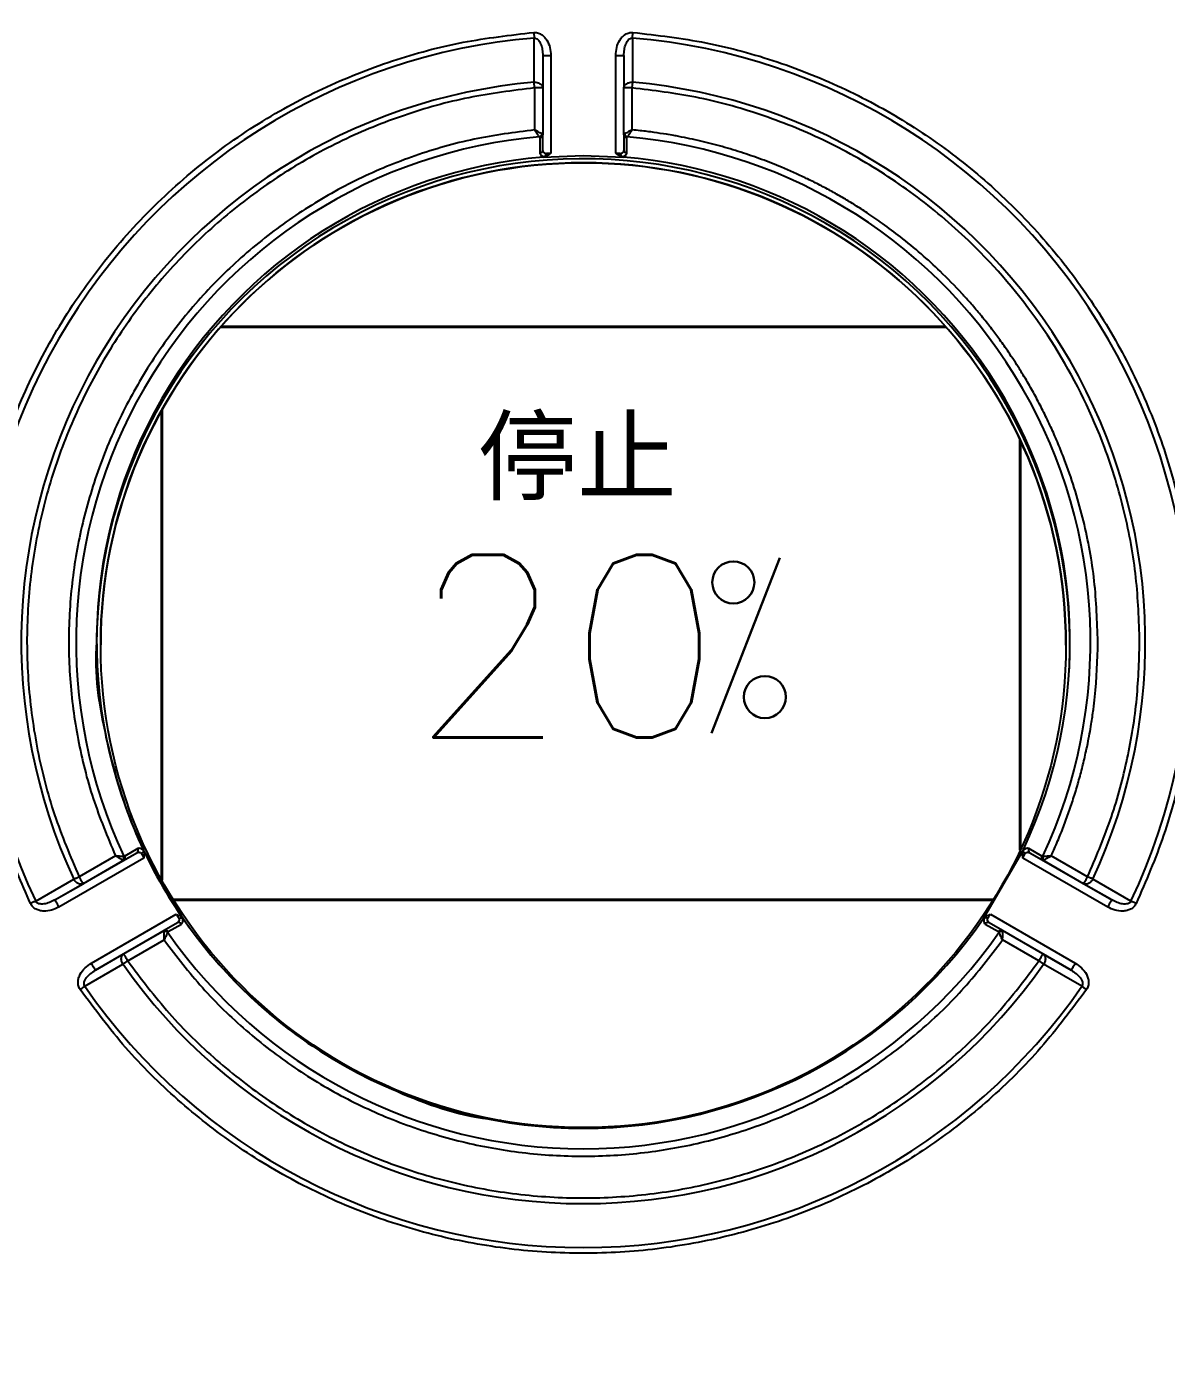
# Model space of a CAD drawing. Header units: millimetres. Extents: x 2687 to 4367, y 1046 to 2234.
# Drawn here: x 3159.6 to 3229.9, y 1963.7 to 2045.5 of the extents above; entities that cross this region are included whole.
import ezdxf

# ---------------------------------------------------------------- set-up
doc = ezdxf.new("R2010")
doc.units = ezdxf.units.MM
for name, color, linetype, lineweight in [('DIM', 4, 'Continuous', 13), ('标注', 3, 'Continuous', 13), ('粗实线', 7, 'Continuous', 40)]:
    doc.layers.add(name, color=color, linetype=linetype, lineweight=lineweight)
doc.styles.add('01', font='txt.shx')

msp = doc.modelspace()

# ---------------------------------------------------------------- linework, layer by layer
at = {"color": 7, "linetype": 'Continuous', "lineweight": 25}
for p, q in [((3190.91, 2045.089), (3190.939, 2044.737)), ((3190.937, 2042.02), (3190.939, 2044.737)), ((3196.996, 2044.737), (3197.025, 2045.089)), ((3196.996, 2044.737), (3196.999, 2042.02)), ((3191.468, 2043.675), (3191.468, 2041.668)), ((3191.968, 2043.675), (3191.968, 2037.64)), ((3195.968, 2037.64), (3195.968, 2043.675)), ((3196.468, 2043.675), (3196.468, 2041.668)), ((3190.968, 2041.668), (3190.937, 2042.02)), ((3196.999, 2042.02), (3196.968, 2041.668)), ((3190.968, 2041.668), (3190.968, 2039.082)), ((3191.468, 2041.668), (3191.468, 2038.776)), ((3196.468, 2038.776), (3196.468, 2041.668)), ((3196.968, 2041.668), (3196.968, 2039.082)), ((3191.283, 2038.596), (3191.284, 2037.66)), ((3191.468, 2037.84), (3191.468, 2038.776)), ((3196.468, 2038.776), (3196.468, 2037.84)), ((3196.652, 2037.66), (3196.652, 2038.596)), ((3191.494, 2037.404), (3193.968, 2037.506)), ((3193.968, 2037.506), (3196.441, 2037.404)), ((3164.217, 2007.333), (3164.217, 2007.333)), ((3223.717, 2007.269), (3223.717, 2007.269)), ((3161.395, 1991.587), (3166.448, 1994.505)), ((3165.637, 1994.036), (3166.448, 1994.505)), ((3166.512, 1994.754), (3165.701, 1994.286)), ((3166.473, 1994.523), (3166.481, 1994.52)), ((3169.312, 1990.415), (3166.839, 1994.7)), ((3221.097, 1994.7), (3218.623, 1990.415)), ((3222.234, 1994.286), (3221.423, 1994.754)), ((3221.454, 1994.52), (3221.462, 1994.523)), ((3221.488, 1994.505), (3222.298, 1994.036)), ((3221.488, 1994.505), (3226.541, 1991.587)), ((3166.871, 1994.172), (3161.645, 1991.154)), ((3165.123, 1994.317), (3162.883, 1993.024)), ((3165.637, 1994.036), (3163.133, 1992.591)), ((3165.634, 1994.036), (3165.663, 1994.055)), ((3226.291, 1991.154), (3221.064, 1994.172)), ((3222.273, 1994.055), (3222.301, 1994.036)), ((3224.802, 1992.591), (3222.298, 1994.036)), ((3225.052, 1993.024), (3222.813, 1994.317)), ((3160.211, 1991.514), (3162.562, 1992.874)), ((3227.725, 1991.514), (3225.373, 1992.874)), ((3161.395, 1991.587), (3163.133, 1992.591)), ((3226.541, 1991.587), (3224.802, 1992.591)), ((3161.395, 1991.587), (3161.064, 1991.431)), ((3226.871, 1991.431), (3226.541, 1991.587)), ((3163.645, 1987.69), (3168.871, 1990.708)), ((3219.064, 1990.708), (3224.291, 1987.69)), ((3168.948, 1990.174), (3163.895, 1987.257)), ((3165.633, 1988.261), (3168.137, 1989.706)), ((3168.948, 1990.174), (3168.137, 1989.706)), ((3168.386, 1989.637), (3169.196, 1990.105)), ((3218.739, 1990.105), (3219.55, 1989.637)), ((3219.798, 1989.706), (3218.988, 1990.174)), ((3224.041, 1987.257), (3218.988, 1990.174)), ((3222.302, 1988.261), (3219.798, 1989.706)), ((3165.883, 1987.828), (3168.123, 1989.121)), ((3222.052, 1987.828), (3219.813, 1989.121)), ((3163.895, 1987.257), (3165.633, 1988.261)), ((3222.302, 1988.261), (3224.041, 1987.257)), ((3163.239, 1986.268), (3165.593, 1987.625)), ((3224.696, 1986.268), (3222.342, 1987.625))]:
    msp.add_line(p, q, dxfattribs=at)
at = {"color": 7, "linetype": 'Continuous', "lineweight": 25, "flags": 128}
for points in [[(3191.468, 2043.675), (3191.477, 2043.675), (3191.506, 2043.675), (3191.552, 2043.675), (3191.614, 2043.675), (3191.69, 2043.675), (3191.776, 2043.675), (3191.87, 2043.675), (3191.968, 2043.675)], [(3195.968, 2043.675), (3196.065, 2043.675), (3196.159, 2043.675), (3196.245, 2043.675), (3196.321, 2043.675), (3196.383, 2043.675), (3196.43, 2043.675), (3196.458, 2043.675), (3196.468, 2043.675)], [(3191.468, 2041.668), (3191.458, 2041.668), (3191.43, 2041.668), (3191.383, 2041.668), (3191.321, 2041.668), (3191.245, 2041.668), (3191.159, 2041.668), (3191.065, 2041.668), (3190.968, 2041.668)], [(3196.968, 2041.668), (3196.87, 2041.668), (3196.776, 2041.668), (3196.69, 2041.668), (3196.614, 2041.668), (3196.552, 2041.668), (3196.506, 2041.668), (3196.477, 2041.668), (3196.468, 2041.668)], [(3162.562, 1992.874), (3162.595, 1992.89), (3162.631, 1992.906), (3162.669, 1992.924), (3162.71, 1992.943), (3162.751, 1992.962), (3162.795, 1992.983), (3162.839, 1993.003), (3162.883, 1993.024)], [(3162.883, 1993.024), (3162.932, 1992.939), (3162.979, 1992.858), (3163.022, 1992.783), (3163.06, 1992.718), (3163.091, 1992.664), (3163.114, 1992.624), (3163.128, 1992.599), (3163.133, 1992.591)], [(3224.802, 1992.591), (3224.807, 1992.599), (3224.821, 1992.624), (3224.844, 1992.664), (3224.876, 1992.718), (3224.913, 1992.783), (3224.957, 1992.858), (3225.004, 1992.939), (3225.052, 1993.024)], [(3225.373, 1992.874), (3225.34, 1992.89), (3225.304, 1992.906), (3225.266, 1992.924), (3225.226, 1992.943), (3225.184, 1992.962), (3225.141, 1992.983), (3225.097, 1993.003), (3225.052, 1993.024)], [(3160.211, 1991.514), (3160.178, 1991.498), (3160.142, 1991.482), (3160.104, 1991.464), (3160.064, 1991.445), (3160.022, 1991.425), (3159.979, 1991.404), (3159.935, 1991.384), (3159.891, 1991.363)], [(3161.645, 1991.154), (3161.596, 1991.239), (3161.549, 1991.32), (3161.506, 1991.395), (3161.468, 1991.46), (3161.437, 1991.514), (3161.414, 1991.554), (3161.399, 1991.579), (3161.395, 1991.587)], [(3226.541, 1991.587), (3226.536, 1991.579), (3226.522, 1991.554), (3226.499, 1991.514), (3226.467, 1991.46), (3226.43, 1991.395), (3226.386, 1991.32), (3226.339, 1991.239), (3226.291, 1991.154)], [(3228.044, 1991.363), (3228, 1991.384), (3227.956, 1991.404), (3227.913, 1991.425), (3227.871, 1991.445), (3227.831, 1991.464), (3227.793, 1991.482), (3227.757, 1991.498), (3227.725, 1991.514)], [(3165.633, 1988.261), (3165.638, 1988.252), (3165.652, 1988.228), (3165.675, 1988.188), (3165.706, 1988.134), (3165.744, 1988.068), (3165.787, 1987.993), (3165.834, 1987.912), (3165.883, 1987.828)], [(3222.052, 1987.828), (3222.101, 1987.912), (3222.148, 1987.993), (3222.191, 1988.068), (3222.229, 1988.134), (3222.26, 1988.188), (3222.283, 1988.228), (3222.297, 1988.252), (3222.302, 1988.261)], [(3163.895, 1987.257), (3163.89, 1987.265), (3163.876, 1987.29), (3163.852, 1987.33), (3163.821, 1987.384), (3163.784, 1987.449), (3163.74, 1987.524), (3163.693, 1987.606), (3163.645, 1987.69)], [(3165.883, 1987.828), (3165.843, 1987.799), (3165.803, 1987.772), (3165.764, 1987.744), (3165.726, 1987.718), (3165.69, 1987.692), (3165.655, 1987.668), (3165.623, 1987.646), (3165.593, 1987.625)], [(3222.342, 1987.625), (3222.312, 1987.646), (3222.28, 1987.668), (3222.245, 1987.692), (3222.209, 1987.718), (3222.171, 1987.744), (3222.132, 1987.772), (3222.092, 1987.799), (3222.052, 1987.828)], [(3224.291, 1987.69), (3224.242, 1987.606), (3224.195, 1987.524), (3224.152, 1987.449), (3224.114, 1987.384), (3224.083, 1987.33), (3224.06, 1987.29), (3224.045, 1987.265), (3224.041, 1987.257)], [(3162.949, 1986.067), (3162.989, 1986.095), (3163.029, 1986.123), (3163.068, 1986.15), (3163.106, 1986.176), (3163.142, 1986.201), (3163.177, 1986.225), (3163.209, 1986.248), (3163.239, 1986.268)], [(3224.696, 1986.268), (3224.726, 1986.248), (3224.758, 1986.225), (3224.793, 1986.201), (3224.829, 1986.176), (3224.867, 1986.15), (3224.907, 1986.123), (3224.946, 1986.095), (3224.987, 1986.067)]]:
    msp.add_lwpolyline(points, dxfattribs=at)
at = {"color": 7, "linetype": 'Continuous', "lineweight": 25}
msp.add_circle((3193.967, 2007.301), 29.75, dxfattribs=at)
for centre, radius, start, end in [((3193.968, 1972.507), 91.48, 295.79271, 180), ((3193.968, 1972.506), 90.341, 353.64897, 186.35103), ((3193.968, 1972.506), 89.875, 353.64897, 186.35103), ((3193.968, 1972.506), 85.319, 353.33017, 186.66983), ((3193.968, 2007.506), 37.354, 94.65071, 205.34929), ((3193.968, 2007.506), 37.354, 334.65071, 85.34929), ((3193.968, 2007.506), 34.646, 95.01875, 204.98125), ((3193.968, 2007.506), 34.646, 335.01875, 84.98125), ((3193.968, 2007.506), 31.264, 94.97704, 205.02296), ((3191.196, 2038.873), 0.229, 285.08159, 349.89545), ((3191.278, 2038.785), 0.19, 271.48934, 357.31235), ((3196.657, 2038.785), 0.19, 182.68765, 268.51066), ((3196.739, 2038.873), 0.229, 190.10455, 254.91841), ((3193.968, 2007.506), 31.264, 334.97704, 85.02296), ((3191.278, 2037.849), 0.189, 271.61717, 357.31776), ((3196.657, 2037.849), 0.189, 182.6801, 268.38296), ((3193.967, 2007.301), 30, 357.22072, 180), ((3193.968, 2007.506), 30, 94.72923, 205.27077), ((3193.967, 2007.301), 29.75, 0, 179.93876), ((3193.968, 2007.506), 30, 334.72923, 85.27077), ((3166.345, 1994.664), 0.189, 302.68007, 28.38309), ((3221.59, 1994.664), 0.189, 151.61704, 237.31779), ((3165.417, 1994.223), 0.229, 310.10459, 14.91837), ((3165.535, 1994.196), 0.19, 302.68761, 28.51079), ((3222.401, 1994.196), 0.19, 151.48921, 237.31239), ((3222.518, 1994.223), 0.229, 165.08163, 229.89541), ((3193.968, 2007.506), 30, 214.72923, 325.27077), ((3168.189, 1989.422), 0.229, 45.08176, 109.89528), ((3168.224, 1989.538), 0.19, 31.48925, 117.3121), ((3193.968, 2007.506), 31.264, 214.97704, 325.02296), ((3169.035, 1990.006), 0.189, 31.61702, 117.31857), ((3218.901, 1990.006), 0.189, 62.68036, 148.38305), ((3219.711, 1989.538), 0.19, 62.6879, 148.51075), ((3219.746, 1989.422), 0.229, 70.10472, 134.91824), ((3193.968, 2007.506), 34.646, 215.01875, 324.98125), ((3193.968, 2007.506), 37.354, 214.65071, 325.34929), ((3193.968, 1972.507), 91.48, 180, 290.22656)]:
    msp.add_arc(centre, radius, start, end, dxfattribs=at)
for points in [[(3096.294, 1983.297), (3096.818, 1986.948), (3097.866, 1994.252), (3100.986, 2004.895), (3105.194, 2015.138), (3110.549, 2024.839), (3116.954, 2033.878), (3124.335, 2042.14), (3132.597, 2049.521), (3141.636, 2055.926), (3151.337, 2061.281), (3161.58, 2065.489), (3172.223, 2068.609), (3179.527, 2069.657), (3183.178, 2070.181)], [(3096.497, 1989.839), (3097.183, 1993.134), (3098.556, 1999.722), (3101.876, 2009.274), (3106.08, 2018.458), (3111.216, 2027.161), (3117.205, 2035.297), (3123.993, 2042.782), (3131.506, 2049.537), (3139.669, 2055.492), (3148.393, 2060.59), (3157.595, 2064.755), (3167.161, 2068.035), (3173.755, 2069.379), (3177.053, 2070.052)], [(3204.757, 2070.181), (3208.409, 2069.657), (3215.712, 2068.609), (3226.355, 2065.489), (3236.598, 2061.281), (3246.299, 2055.926), (3255.338, 2049.521), (3263.6, 2042.14), (3270.981, 2033.878), (3277.386, 2024.839), (3282.741, 2015.138), (3286.949, 2004.895), (3290.069, 1994.252), (3291.117, 1986.948), (3291.641, 1983.297)], [(3211.3, 2069.978), (3214.594, 2069.292), (3221.182, 2067.919), (3230.735, 2064.599), (3239.918, 2060.395), (3248.621, 2055.259), (3256.758, 2049.27), (3264.242, 2042.482), (3270.998, 2034.969), (3276.952, 2026.806), (3282.051, 2018.082), (3286.215, 2008.88), (3289.495, 1999.314), (3290.84, 1992.72), (3291.512, 1989.422)], [(3100.227, 1972.507), (3100.314, 1975.575), (3100.488, 1981.71), (3101.891, 1990.825), (3104.117, 1999.762), (3107.224, 2008.438), (3111.163, 2016.767), (3115.9, 2024.67), (3121.389, 2032.071), (3127.577, 2038.898), (3134.404, 2045.086), (3141.805, 2050.575), (3149.708, 2055.312), (3158.037, 2059.251), (3166.712, 2062.358), (3175.65, 2064.584), (3184.765, 2065.987), (3190.9, 2066.161), (3193.968, 2066.248)], [(3193.968, 2066.248), (3197.035, 2066.161), (3203.171, 2065.987), (3212.285, 2064.584), (3221.223, 2062.358), (3229.898, 2059.251), (3238.228, 2055.312), (3246.131, 2050.575), (3253.532, 2045.086), (3260.359, 2038.898), (3266.546, 2032.071), (3272.035, 2024.67), (3276.772, 2016.767), (3280.711, 2008.438), (3283.819, 1999.762), (3286.044, 1990.825), (3287.447, 1981.71), (3287.621, 1975.575), (3287.708, 1972.507)], [(3193.968, 2056.793), (3191.005, 2056.703), (3185.08, 2056.522), (3176.29, 2055.067), (3167.697, 2052.762), (3159.396, 2049.547), (3151.479, 2045.482), (3144.034, 2040.604), (3137.144, 2034.97), (3130.885, 2028.642), (3125.327, 2021.69), (3120.531, 2014.192), (3116.551, 2006.231), (3113.433, 1997.896), (3111.204, 1989.277), (3109.913, 1980.475), (3109.488, 1971.576), (3109.997, 1965.67), (3110.252, 1962.717)], [(3277.684, 1962.717), (3277.938, 1965.67), (3278.447, 1971.576), (3278.023, 1980.475), (3276.731, 1989.277), (3274.502, 1997.896), (3271.384, 2006.231), (3267.404, 2014.192), (3262.608, 2021.69), (3257.05, 2028.642), (3250.791, 2034.97), (3243.901, 2040.604), (3236.456, 2045.482), (3228.539, 2049.547), (3220.238, 2052.762), (3211.645, 2055.067), (3202.856, 2056.522), (3196.93, 2056.703), (3193.968, 2056.793)], [(3197.025, 2045.089), (3198.533, 2044.914), (3201.55, 2044.562), (3205.953, 2043.348), (3210.185, 2041.651), (3214.18, 2039.447), (3217.88, 2036.78), (3221.232, 2033.686), (3224.187, 2030.211), (3226.702, 2026.406), (3228.741, 2022.325), (3230.272, 2018.028), (3231.276, 2013.578), (3231.735, 2009.04), (3231.647, 2004.479), (3231, 1999.966), (3229.85, 1995.546), (3228.646, 1992.757), (3228.044, 1991.363)], [(3190.968, 2041.668), (3189.606, 2041.501), (3186.882, 2041.166), (3182.911, 2040.049), (3179.095, 2038.499), (3175.493, 2036.495), (3172.157, 2034.076), (3169.134, 2031.275), (3166.468, 2028.133), (3164.198, 2024.694), (3162.355, 2021.008), (3160.967, 2017.128), (3160.052, 2013.11), (3159.626, 2009.012), (3159.691, 2004.89), (3160.257, 2000.811), (3161.275, 1996.813), (3162.347, 1994.287), (3162.883, 1993.024)], [(3190.968, 2039.082), (3189.719, 2038.919), (3187.221, 2038.595), (3183.581, 2037.549), (3180.084, 2036.109), (3176.786, 2034.256), (3173.73, 2032.026), (3170.961, 2029.448), (3168.518, 2026.56), (3166.435, 2023.403), (3164.741, 2020.02), (3163.462, 2016.46), (3162.614, 2012.773), (3162.211, 2009.012), (3162.256, 2005.228), (3162.757, 2001.481), (3163.67, 1997.805), (3164.639, 1995.48), (3165.123, 1994.317)], [(3191.968, 2037.64), (3191.91, 2037.635), (3191.796, 2037.624), (3191.701, 2037.613), (3191.653, 2037.608)], [(3196.282, 2037.608), (3196.234, 2037.613), (3196.139, 2037.624), (3196.025, 2037.635), (3195.968, 2037.64)], [(3166.742, 1994.46), (3166.761, 1994.416), (3166.799, 1994.328), (3166.847, 1994.224), (3166.871, 1994.172)], [(3221.064, 1994.172), (3221.088, 1994.224), (3221.136, 1994.328), (3221.174, 1994.416), (3221.193, 1994.46)], [(3168.871, 1990.708), (3168.904, 1990.661), (3168.971, 1990.567), (3169.028, 1990.49), (3169.056, 1990.451)], [(3218.879, 1990.451), (3218.907, 1990.49), (3218.964, 1990.567), (3219.031, 1990.661), (3219.064, 1990.708)], [(3168.123, 1989.121), (3168.888, 1988.12), (3170.418, 1986.119), (3173.144, 1983.49), (3176.139, 1981.182), (3179.393, 1979.252), (3182.852, 1977.72), (3186.469, 1976.611), (3190.191, 1975.939), (3193.968, 1975.714), (3197.744, 1975.939), (3201.467, 1976.611), (3205.083, 1977.72), (3208.542, 1979.252), (3211.797, 1981.182), (3214.791, 1983.49), (3217.518, 1986.119), (3219.048, 1988.12), (3219.813, 1989.121)], [(3165.883, 1987.828), (3166.709, 1986.732), (3168.36, 1984.541), (3171.314, 1981.66), (3174.564, 1979.13), (3178.1, 1977.013), (3181.863, 1975.333), (3185.8, 1974.116), (3189.854, 1973.378), (3193.968, 1973.131), (3198.081, 1973.378), (3202.135, 1974.116), (3206.072, 1975.333), (3209.835, 1977.013), (3213.372, 1979.13), (3216.622, 1981.66), (3219.575, 1984.541), (3221.227, 1986.732), (3222.052, 1987.828)], [(3224.987, 1986.067), (3224.08, 1984.849), (3222.267, 1982.412), (3219.014, 1979.206), (3215.429, 1976.389), (3211.523, 1974.032), (3207.363, 1972.161), (3203.008, 1970.805), (3198.521, 1969.983), (3193.968, 1969.708), (3189.414, 1969.983), (3184.927, 1970.805), (3180.572, 1972.161), (3176.412, 1974.032), (3172.506, 1976.389), (3168.921, 1979.206), (3165.668, 1982.412), (3163.855, 1984.849), (3162.949, 1986.067)], [(3193.968, 1878.767), (3190.9, 1878.854), (3184.765, 1879.028), (3175.65, 1880.431), (3166.712, 1882.656), (3158.037, 1885.764), (3149.708, 1889.702), (3141.805, 1894.44), (3134.404, 1899.928), (3127.577, 1906.116), (3121.389, 1912.943), (3115.9, 1920.344), (3111.163, 1928.247), (3107.224, 1936.577), (3104.117, 1945.252), (3101.891, 1954.19), (3100.488, 1963.304), (3100.314, 1969.44), (3100.227, 1972.507)], [(3287.708, 1972.507), (3287.621, 1969.44), (3287.447, 1963.304), (3286.044, 1954.19), (3283.819, 1945.252), (3280.711, 1936.577), (3276.772, 1928.247), (3272.035, 1920.344), (3266.546, 1912.943), (3260.359, 1906.116), (3253.532, 1899.928), (3246.131, 1894.44), (3238.228, 1889.702), (3229.898, 1885.764), (3221.223, 1882.656), (3212.285, 1880.431), (3203.171, 1879.028), (3197.035, 1878.854), (3193.968, 1878.767)]]:
    msp.add_open_spline(points, degree=3, dxfattribs=at)
for points, knots in [([(3156.261, 2007.506), (3156.31, 2008.971), (3156.41, 2011.94), (3157.233, 2016.391), (3158.591, 2020.843), (3160.55, 2025.195), (3163.092, 2029.335), (3166.167, 2033.137), (3169.707, 2036.51), (3173.628, 2039.379), (3177.806, 2041.685), (3182.134, 2043.399), (3186.503, 2044.581), (3189.455, 2044.921), (3190.91, 2045.089)], [0, 0, 0, 0, 0.078216, 0.158605, 0.241035, 0.32651, 0.412892, 0.5, 0.587092, 0.673473, 0.758965, 0.841378, 0.921776, 1, 1, 1, 1]), ([(3190.91, 2045.089), (3190.991, 2045.088), (3191.157, 2045.085), (3191.381, 2044.977), (3191.573, 2044.817), (3191.77, 2044.554), (3191.934, 2044.166), (3191.956, 2043.839), (3191.968, 2043.675)], [0, 0, 0, 0, 0.122541, 0.250728, 0.370854, 0.501138, 0.750528, 1, 1, 1, 1]), ([(3190.939, 2044.737), (3190.96, 2044.738), (3191.002, 2044.74), (3191.087, 2044.714), (3191.183, 2044.644), (3191.274, 2044.523), (3191.374, 2044.323), (3191.452, 2044.036), (3191.462, 2043.797), (3191.468, 2043.675)], [0, 0, 0, 0, 0.04691, 0.093633, 0.194711, 0.311017, 0.43912, 0.713502, 1, 1, 1, 1]), ([(3195.968, 2043.675), (3195.979, 2043.839), (3196.002, 2044.166), (3196.165, 2044.554), (3196.362, 2044.817), (3196.554, 2044.977), (3196.778, 2045.085), (3196.944, 2045.088), (3197.025, 2045.089)], [0, 0, 0, 0, 0.249813, 0.499193, 0.628879, 0.749485, 0.877324, 1, 1, 1, 1]), ([(3196.468, 2043.675), (3196.473, 2043.797), (3196.484, 2044.036), (3196.561, 2044.323), (3196.661, 2044.524), (3196.752, 2044.644), (3196.848, 2044.714), (3196.933, 2044.74), (3196.975, 2044.738), (3196.996, 2044.737)], [0, 0, 0, 0, 0.286546, 0.561069, 0.68919, 0.805477, 0.906505, 0.953176, 1, 1, 1, 1]), ([(3190.937, 2042.02), (3191.002, 2042.018), (3191.102, 2042.014), (3191.226, 2041.973), (3191.31, 2041.929), (3191.381, 2041.871), (3191.449, 2041.787), (3191.46, 2041.714), (3191.468, 2041.668)], [0, 0, 0, 0, 0.238585, 0.363839, 0.500003, 0.621304, 0.761415, 1, 1, 1, 1]), ([(3196.468, 2041.668), (3196.475, 2041.714), (3196.486, 2041.787), (3196.555, 2041.871), (3196.626, 2041.929), (3196.709, 2041.973), (3196.833, 2042.014), (3196.933, 2042.018), (3196.999, 2042.02)], [0, 0, 0, 0, 0.238585, 0.378746, 0.499997, 0.636212, 0.761415, 1, 1, 1, 1]), ([(3228.261, 2007.506), (3228.216, 2008.833), (3228.126, 2011.523), (3227.383, 2015.555), (3225.947, 2020.281), (3223.401, 2025.512), (3219.858, 2030.224), (3216.132, 2033.799), (3212.593, 2036.411), (3208.82, 2038.516), (3204.909, 2040.089), (3200.958, 2041.182), (3198.286, 2041.507), (3196.968, 2041.668)], [0, 0, 0, 0, 0.078277, 0.15871, 0.241168, 0.369329, 0.499889, 0.586965, 0.673339, 0.758831, 0.841272, 0.921714, 1, 1, 1, 1]), ([(3191.421, 2038.833), (3191.396, 2038.847), (3191.345, 2038.875), (3191.235, 2038.935), (3191.108, 2039.006), (3191.02, 2039.053), (3190.968, 2039.082)], [0, 0, 0, 0, 0.242714, 0.515432, 0.71469, 1, 1, 1, 1]), ([(3191.255, 2038.653), (3191.24, 2038.676), (3191.207, 2038.725), (3191.139, 2038.828), (3191.056, 2038.949), (3191.001, 2039.032), (3190.968, 2039.082)], [0, 0, 0, 0, 0.242139, 0.515387, 0.713959, 1, 1, 1, 1]), ([(3191.255, 2038.653), (3191.263, 2038.644), (3191.28, 2038.626), (3191.282, 2038.606), (3191.283, 2038.596)], [0, 0, 0, 0, 0.49497, 1, 1, 1, 1]), ([(3191.468, 2038.776), (3191.465, 2038.787), (3191.461, 2038.808), (3191.433, 2038.825), (3191.421, 2038.833)], [0, 0, 0, 0, 0.544668, 1, 1, 1, 1]), ([(3196.514, 2038.833), (3196.502, 2038.825), (3196.474, 2038.808), (3196.47, 2038.787), (3196.468, 2038.776)], [0, 0, 0, 0, 0.455333, 1, 1, 1, 1]), ([(3196.968, 2039.082), (3196.916, 2039.053), (3196.827, 2039.006), (3196.7, 2038.935), (3196.59, 2038.875), (3196.539, 2038.847), (3196.514, 2038.833)], [0, 0, 0, 0, 0.285344, 0.484568, 0.757303, 1, 1, 1, 1]), ([(3196.652, 2038.596), (3196.653, 2038.606), (3196.655, 2038.626), (3196.672, 2038.644), (3196.68, 2038.653)], [0, 0, 0, 0, 0.505034, 1, 1, 1, 1]), ([(3196.968, 2039.082), (3196.935, 2039.032), (3196.879, 2038.949), (3196.797, 2038.828), (3196.728, 2038.725), (3196.695, 2038.676), (3196.68, 2038.653)], [0, 0, 0, 0, 0.286006, 0.484613, 0.757844, 1, 1, 1, 1]), ([(3225.685, 2007.506), (3225.642, 2008.761), (3225.556, 2011.27), (3224.863, 2014.981), (3224.036, 2017.706), (3223.338, 2019.495), (3222.945, 2020.416), (3222.524, 2021.323), (3222.074, 2022.217), (3221.596, 2023.096), (3221.25, 2023.687), (3220.999, 2024.099), (3220.705, 2024.575), (3220.238, 2025.29), (3219.665, 2026.106), (3219.136, 2026.814), (3218.597, 2027.498), (3218.026, 2028.182), (3217.595, 2028.669), (3216.921, 2029.406), (3216.059, 2030.289), (3214.782, 2031.457), (3213.594, 2032.438), (3212.475, 2033.275), (3211.54, 2033.918), (3210.745, 2034.428), (3210.026, 2034.863), (3209.301, 2035.276), (3208.549, 2035.678), (3207.994, 2035.955), (3207.209, 2036.333), (3206.272, 2036.752), (3204.945, 2037.274), (3203.675, 2037.712), (3202.588, 2038.036), (3201.707, 2038.268), (3201.038, 2038.428), (3200.366, 2038.574), (3199.87, 2038.671), (3199.446, 2038.748), (3198.994, 2038.825), (3198.303, 2038.93), (3197.594, 2039.019), (3197.138, 2039.065), (3196.968, 2039.082)], [0, 0, 0, 0, 0.080365, 0.160729, 0.241094, 0.262468, 0.283842, 0.305215, 0.326587, 0.347957, 0.369326, 0.370443, 0.378885, 0.405204, 0.425118, 0.442801, 0.461848, 0.480895, 0.49994, 0.50352, 0.544914, 0.57896, 0.614384, 0.643615, 0.668512, 0.687104, 0.704122, 0.72234, 0.740558, 0.758776, 0.762108, 0.796425, 0.824503, 0.853496, 0.882488, 0.897179, 0.911868, 0.926558, 0.941247, 0.944272, 0.9542, 0.970596, 0.989058, 1, 1, 1, 1]), ([(3191.653, 2037.608), (3191.626, 2037.621), (3191.569, 2037.649), (3191.49, 2037.725), (3191.476, 2037.794), (3191.468, 2037.84)], [0, 0, 0, 0, 0.233086, 0.493007, 1, 1, 1, 1]), ([(3196.468, 2037.84), (3196.459, 2037.794), (3196.446, 2037.725), (3196.366, 2037.649), (3196.309, 2037.621), (3196.282, 2037.608)], [0, 0, 0, 0, 0.506993, 0.766897, 1, 1, 1, 1]), ([(3191.284, 2037.66), (3191.287, 2037.635), (3191.294, 2037.587), (3191.351, 2037.52), (3191.436, 2037.462), (3191.522, 2037.434), (3191.564, 2037.421)], [0, 0, 0, 0, 0.253237, 0.501002, 0.754124, 1, 1, 1, 1]), ([(3191.968, 2037.64), (3191.896, 2037.588), (3191.785, 2037.507), (3191.623, 2037.426), (3191.535, 2037.411), (3191.494, 2037.404)], [0, 0, 0, 0, 0.500211, 0.768831, 1, 1, 1, 1]), ([(3191.564, 2037.421), (3191.56, 2037.419), (3191.552, 2037.415), (3191.529, 2037.408), (3191.508, 2037.406), (3191.494, 2037.404)], [0, 0, 0, 0, 0.22087, 0.452261, 1, 1, 1, 1]), ([(3191.653, 2037.608), (3191.653, 2037.608), (3191.653, 2037.608), (3191.653, 2037.608), (3191.653, 2037.607), (3191.653, 2037.606), (3191.653, 2037.602), (3191.651, 2037.586), (3191.645, 2037.547), (3191.628, 2037.496), (3191.598, 2037.448), (3191.575, 2037.43), (3191.564, 2037.421)], [0, 0, 0, 0, 0.000085, 0.000256, 0.000889, 0.00335, 0.013107, 0.052364, 0.215004, 0.505233, 0.751511, 1, 1, 1, 1]), ([(3196.441, 2037.404), (3196.401, 2037.411), (3196.312, 2037.427), (3196.151, 2037.506), (3196.04, 2037.587), (3195.968, 2037.64)], [0, 0, 0, 0, 0.2295204, 0.499747, 1, 1, 1, 1]), ([(3196.372, 2037.421), (3196.36, 2037.43), (3196.335, 2037.45), (3196.308, 2037.497), (3196.289, 2037.552), (3196.284, 2037.589), (3196.282, 2037.608)], [0, 0, 0, 0, 0.260276, 0.5208, 0.77013, 1, 1, 1, 1]), ([(3196.372, 2037.421), (3196.414, 2037.434), (3196.499, 2037.462), (3196.584, 2037.52), (3196.641, 2037.587), (3196.648, 2037.635), (3196.652, 2037.66)], [0, 0, 0, 0, 0.245779, 0.498992, 0.746656, 1, 1, 1, 1]), ([(3196.441, 2037.404), (3196.427, 2037.406), (3196.407, 2037.408), (3196.383, 2037.415), (3196.376, 2037.419), (3196.372, 2037.421)], [0, 0, 0, 0, 0.55228, 0.782751, 1, 1, 1, 1]), ([(3163.971, 2007.538), (3163.97, 2007.528), (3163.776, 2005.566), (3164.443, 2001.61), (3166.049, 1995.954), (3168.869, 1990.73), (3172.617, 1986.162), (3177.191, 1982.383), (3182.422, 1979.681), (3186.42, 1978.224), (3188.633, 1978.029), (3188.893, 1978.006)], [0, 0, 0, 0, 0.0007602, 0.1408474, 0.2809347, 0.4210219, 0.5611091, 0.7011963, 0.8412835, 0.9813707, 1, 1, 1, 1]), ([(3159.891, 1991.363), (3159.335, 1992.638), (3158.224, 1995.188), (3157.115, 1999.218), (3156.391, 2003.335), (3156.304, 2006.116), (3156.261, 2007.506)], [0, 0, 0, 0, 0.249984, 0.5, 0.749984, 1, 1, 1, 1]), ([(3222.813, 1994.317), (3222.945, 1994.613), (3223.209, 1995.204), (3223.571, 1996.106), (3223.907, 1997.018), (3224.214, 1997.94), (3224.493, 1998.871), (3224.743, 1999.81), (3224.894, 2000.458), (3224.997, 2000.934), (3225.113, 2001.49), (3225.267, 2002.334), (3225.408, 2003.294), (3225.614, 2004.981), (3225.653, 2006.373), (3225.685, 2007.506)], [0, 0, 0, 0, 0.071444, 0.142884, 0.21432, 0.285763, 0.357207, 0.428638, 0.500056, 0.504064, 0.536048, 0.625256, 0.693238, 0.750093, 1, 1, 1, 1]), ([(3225.052, 1993.024), (3225.544, 1994.17), (3226.526, 1996.461), (3227.505, 2000.077), (3228.145, 2003.768), (3228.222, 2006.26), (3228.261, 2007.506)], [0, 0, 0, 0, 0.2499816, 0.4999998, 0.7499816, 1, 1, 1, 1]), ([(3166.448, 1994.505), (3166.492, 1994.52), (3166.559, 1994.543), (3166.664, 1994.512), (3166.717, 1994.477), (3166.742, 1994.46)], [0, 0, 0, 0, 0.506993, 0.766897, 1, 1, 1, 1]), ([(3166.859, 1994.631), (3166.826, 1994.661), (3166.76, 1994.721), (3166.667, 1994.766), (3166.581, 1994.782), (3166.535, 1994.763), (3166.512, 1994.754)], [0, 0, 0, 0, 0.245779, 0.498992, 0.746657, 1, 1, 1, 1]), ([(3166.859, 1994.631), (3166.857, 1994.617), (3166.853, 1994.588), (3166.826, 1994.538), (3166.79, 1994.497), (3166.76, 1994.473), (3166.746, 1994.463), (3166.743, 1994.461), (3166.742, 1994.46), (3166.742, 1994.46), (3166.742, 1994.46), (3166.742, 1994.46), (3166.742, 1994.46)], [0, 0, 0, 0, 0.247987, 0.494121, 0.79066, 0.948951, 0.987198, 0.996714, 0.999119, 0.99974, 0.999911, 1, 1, 1, 1]), ([(3166.839, 1994.7), (3166.844, 1994.686), (3166.853, 1994.668), (3166.858, 1994.644), (3166.859, 1994.635), (3166.859, 1994.631)], [0, 0, 0, 0, 0.55228, 0.782751, 1, 1, 1, 1]), ([(3166.839, 1994.7), (3166.853, 1994.661), (3166.884, 1994.577), (3166.895, 1994.397), (3166.881, 1994.26), (3166.871, 1994.172)], [0, 0, 0, 0, 0.22952, 0.499747, 1, 1, 1, 1]), ([(3221.064, 1994.172), (3221.055, 1994.26), (3221.04, 1994.397), (3221.051, 1994.577), (3221.082, 1994.661), (3221.097, 1994.7)], [0, 0, 0, 0, 0.500211, 0.768831, 1, 1, 1, 1]), ([(3221.423, 1994.754), (3221.4, 1994.763), (3221.355, 1994.782), (3221.269, 1994.766), (3221.175, 1994.721), (3221.109, 1994.661), (3221.076, 1994.631)], [0, 0, 0, 0, 0.253237, 0.501002, 0.754124, 1, 1, 1, 1]), ([(3221.076, 1994.631), (3221.077, 1994.636), (3221.077, 1994.644), (3221.083, 1994.668), (3221.091, 1994.686), (3221.097, 1994.7)], [0, 0, 0, 0, 0.22087, 0.452261, 1, 1, 1, 1]), ([(3221.193, 1994.46), (3221.193, 1994.46), (3221.193, 1994.46), (3221.193, 1994.46), (3221.193, 1994.46), (3221.192, 1994.461), (3221.189, 1994.463), (3221.175, 1994.473), (3221.145, 1994.497), (3221.109, 1994.538), (3221.082, 1994.587), (3221.078, 1994.617), (3221.076, 1994.631)], [0, 0, 0, 0, 0.0000851, 0.0002561, 0.000889, 0.0033496, 0.0131073, 0.0523637, 0.2150037, 0.5052334, 0.751511, 1, 1, 1, 1]), ([(3221.193, 1994.46), (3221.218, 1994.477), (3221.271, 1994.512), (3221.377, 1994.543), (3221.443, 1994.52), (3221.488, 1994.505)], [0, 0, 0, 0, 0.233086, 0.493007, 1, 1, 1, 1]), ([(3165.123, 1994.317), (3165.182, 1994.313), (3165.282, 1994.306), (3165.427, 1994.295), (3165.552, 1994.288), (3165.61, 1994.284), (3165.638, 1994.282)], [0, 0, 0, 0, 0.286006, 0.484613, 0.757844, 1, 1, 1, 1]), ([(3165.564, 1994.049), (3165.54, 1994.063), (3165.49, 1994.093), (3165.384, 1994.158), (3165.259, 1994.233), (3165.173, 1994.286), (3165.123, 1994.317)], [0, 0, 0, 0, 0.242697, 0.515432, 0.714656, 1, 1, 1, 1]), ([(3165.564, 1994.049), (3165.577, 1994.042), (3165.607, 1994.027), (3165.626, 1994.033), (3165.637, 1994.036)], [0, 0, 0, 0, 0.455333, 1, 1, 1, 1]), ([(3165.701, 1994.286), (3165.692, 1994.282), (3165.673, 1994.274), (3165.65, 1994.28), (3165.638, 1994.282)], [0, 0, 0, 0, 0.505034, 1, 1, 1, 1]), ([(3222.297, 1994.282), (3222.286, 1994.28), (3222.262, 1994.274), (3222.244, 1994.282), (3222.234, 1994.286)], [0, 0, 0, 0, 0.4949702, 1, 1, 1, 1]), ([(3222.297, 1994.282), (3222.325, 1994.284), (3222.384, 1994.288), (3222.508, 1994.295), (3222.653, 1994.306), (3222.753, 1994.313), (3222.813, 1994.317)], [0, 0, 0, 0, 0.242139, 0.515387, 0.713959, 1, 1, 1, 1]), ([(3222.298, 1994.036), (3222.309, 1994.033), (3222.329, 1994.027), (3222.358, 1994.042), (3222.371, 1994.049)], [0, 0, 0, 0, 0.544668, 1, 1, 1, 1]), ([(3222.371, 1994.049), (3222.394, 1994.062), (3222.442, 1994.091), (3222.546, 1994.155), (3222.672, 1994.23), (3222.761, 1994.285), (3222.813, 1994.317)], [0, 0, 0, 0, 0.233588, 0.498754, 0.705373, 1, 1, 1, 1]), ([(3163.133, 1992.591), (3163.09, 1992.574), (3163.021, 1992.547), (3162.913, 1992.564), (3162.828, 1992.597), (3162.748, 1992.648), (3162.65, 1992.734), (3162.597, 1992.819), (3162.562, 1992.874)], [0, 0, 0, 0, 0.238585, 0.378746, 0.499997, 0.636212, 0.761415, 1, 1, 1, 1]), ([(3225.373, 1992.874), (3225.338, 1992.819), (3225.285, 1992.734), (3225.187, 1992.648), (3225.107, 1992.597), (3225.022, 1992.564), (3224.915, 1992.547), (3224.846, 1992.574), (3224.802, 1992.591)], [0, 0, 0, 0, 0.238585, 0.363839, 0.500003, 0.621304, 0.761415, 1, 1, 1, 1]), ([(3161.645, 1991.154), (3161.497, 1991.082), (3161.202, 1990.938), (3160.785, 1990.886), (3160.458, 1990.925), (3160.224, 1991.011), (3160.018, 1991.151), (3159.933, 1991.293), (3159.891, 1991.363)], [0, 0, 0, 0, 0.249813, 0.499193, 0.628879, 0.749485, 0.877324, 1, 1, 1, 1]), ([(3161.064, 1991.431), (3160.952, 1991.395), (3160.787, 1991.343), (3160.563, 1991.33), (3160.413, 1991.349), (3160.305, 1991.397), (3160.24, 1991.458), (3160.22, 1991.495), (3160.211, 1991.514)], [0, 0, 0, 0, 0.3847801, 0.5643592, 0.7273499, 0.8689544, 0.9343706, 1, 1, 1, 1]), ([(3228.044, 1991.363), (3228.002, 1991.293), (3227.917, 1991.151), (3227.711, 1991.011), (3227.477, 1990.925), (3227.15, 1990.886), (3226.733, 1990.938), (3226.438, 1991.082), (3226.291, 1991.154)], [0, 0, 0, 0, 0.122541, 0.250728, 0.370854, 0.501138, 0.750528, 1, 1, 1, 1]), ([(3227.725, 1991.514), (3227.715, 1991.495), (3227.695, 1991.458), (3227.631, 1991.397), (3227.522, 1991.349), (3227.372, 1991.33), (3227.148, 1991.343), (3226.984, 1991.395), (3226.871, 1991.431)], [0, 0, 0, 0, 0.0657455, 0.1312299, 0.2728945, 0.435902, 0.6154442, 1, 1, 1, 1]), ([(3168.871, 1990.708), (3168.953, 1990.671), (3169.078, 1990.616), (3169.228, 1990.516), (3169.286, 1990.447), (3169.312, 1990.415)], [0, 0, 0, 0, 0.500211, 0.768831, 1, 1, 1, 1]), ([(3169.056, 1990.451), (3169.058, 1990.421), (3169.062, 1990.358), (3169.037, 1990.251), (3168.983, 1990.205), (3168.948, 1990.174)], [0, 0, 0, 0, 0.233085, 0.493007, 1, 1, 1, 1]), ([(3169.056, 1990.452), (3169.074, 1990.459), (3169.109, 1990.474), (3169.166, 1990.485), (3169.22, 1990.484), (3169.249, 1990.473), (3169.263, 1990.467)], [0, 0, 0, 0, 0.233611, 0.484456, 0.743694, 1, 1, 1, 1]), ([(3169.196, 1990.105), (3169.216, 1990.121), (3169.254, 1990.151), (3169.283, 1990.233), (3169.291, 1990.337), (3169.272, 1990.424), (3169.263, 1990.467)], [0, 0, 0, 0, 0.253237, 0.501002, 0.754124, 1, 1, 1, 1]), ([(3169.263, 1990.467), (3169.267, 1990.465), (3169.274, 1990.46), (3169.292, 1990.443), (3169.304, 1990.427), (3169.312, 1990.415)], [0, 0, 0, 0, 0.22087, 0.452261, 1, 1, 1, 1]), ([(3218.623, 1990.415), (3218.65, 1990.447), (3218.707, 1990.516), (3218.857, 1990.616), (3218.983, 1990.671), (3219.064, 1990.708)], [0, 0, 0, 0, 0.22952, 0.499747, 1, 1, 1, 1]), ([(3218.623, 1990.415), (3218.632, 1990.427), (3218.644, 1990.443), (3218.661, 1990.46), (3218.669, 1990.465), (3218.672, 1990.467)], [0, 0, 0, 0, 0.55228, 0.782751, 1, 1, 1, 1]), ([(3218.672, 1990.467), (3218.663, 1990.424), (3218.644, 1990.337), (3218.652, 1990.233), (3218.681, 1990.151), (3218.72, 1990.121), (3218.739, 1990.105)], [0, 0, 0, 0, 0.245779, 0.498992, 0.746657, 1, 1, 1, 1]), ([(3218.879, 1990.451), (3218.858, 1990.46), (3218.821, 1990.476), (3218.765, 1990.485), (3218.714, 1990.484), (3218.686, 1990.473), (3218.672, 1990.467)], [0, 0, 0, 0, 0.284658, 0.500314, 0.748381, 1, 1, 1, 1]), ([(3218.988, 1990.174), (3218.952, 1990.205), (3218.898, 1990.251), (3218.873, 1990.358), (3218.877, 1990.421), (3218.879, 1990.451)], [0, 0, 0, 0, 0.506993, 0.766897, 1, 1, 1, 1]), ([(3168.137, 1989.706), (3168.129, 1989.699), (3168.113, 1989.685), (3168.112, 1989.652), (3168.111, 1989.637)], [0, 0, 0, 0, 0.544668, 1, 1, 1, 1]), ([(3168.111, 1989.637), (3168.112, 1989.61), (3168.113, 1989.551), (3168.116, 1989.426), (3168.118, 1989.28), (3168.121, 1989.18), (3168.123, 1989.121)], [0, 0, 0, 0, 0.242714, 0.515432, 0.71469, 1, 1, 1, 1]), ([(3168.35, 1989.584), (3168.338, 1989.559), (3168.312, 1989.507), (3168.257, 1989.395), (3168.193, 1989.264), (3168.149, 1989.174), (3168.123, 1989.121)], [0, 0, 0, 0, 0.242139, 0.515387, 0.713959, 1, 1, 1, 1]), ([(3168.35, 1989.584), (3168.354, 1989.596), (3168.361, 1989.619), (3168.377, 1989.631), (3168.386, 1989.637)], [0, 0, 0, 0, 0.49497, 1, 1, 1, 1]), ([(3219.55, 1989.637), (3219.558, 1989.631), (3219.574, 1989.619), (3219.581, 1989.596), (3219.585, 1989.584)], [0, 0, 0, 0, 0.505034, 1, 1, 1, 1]), ([(3219.813, 1989.121), (3219.786, 1989.174), (3219.742, 1989.264), (3219.679, 1989.395), (3219.623, 1989.507), (3219.597, 1989.559), (3219.585, 1989.584)], [0, 0, 0, 0, 0.286006, 0.484613, 0.757844, 1, 1, 1, 1]), ([(3219.824, 1989.637), (3219.823, 1989.652), (3219.822, 1989.685), (3219.807, 1989.699), (3219.798, 1989.706)], [0, 0, 0, 0, 0.455333, 1, 1, 1, 1]), ([(3219.813, 1989.121), (3219.814, 1989.18), (3219.817, 1989.28), (3219.819, 1989.426), (3219.822, 1989.551), (3219.824, 1989.61), (3219.824, 1989.637)], [0, 0, 0, 0, 0.285344, 0.484568, 0.757303, 1, 1, 1, 1]), ([(3165.506, 1987.828), (3165.498, 1987.872), (3165.48, 1987.967), (3165.501, 1988.096), (3165.552, 1988.201), (3165.607, 1988.241), (3165.633, 1988.261)], [0, 0, 0, 0, 0.239538, 0.517557, 0.768203, 1, 1, 1, 1]), ([(3222.302, 1988.261), (3222.328, 1988.241), (3222.383, 1988.201), (3222.435, 1988.096), (3222.455, 1987.967), (3222.438, 1987.872), (3222.43, 1987.828)], [0, 0, 0, 0, 0.231797, 0.482443, 0.76048, 1, 1, 1, 1]), ([(3162.949, 1986.067), (3162.909, 1986.138), (3162.829, 1986.283), (3162.811, 1986.532), (3162.853, 1986.777), (3162.982, 1987.08), (3163.236, 1987.415), (3163.509, 1987.598), (3163.645, 1987.69)], [0, 0, 0, 0, 0.122541, 0.250728, 0.370854, 0.501138, 0.750528, 1, 1, 1, 1]), ([(3163.239, 1986.268), (3163.228, 1986.286), (3163.205, 1986.322), (3163.185, 1986.408), (3163.198, 1986.526), (3163.256, 1986.666), (3163.38, 1986.852), (3163.59, 1987.063), (3163.792, 1987.191), (3163.895, 1987.257)], [0, 0, 0, 0, 0.04691, 0.093633, 0.194711, 0.311017, 0.43912, 0.713502, 1, 1, 1, 1]), ([(3165.593, 1987.625), (3165.575, 1987.657), (3165.537, 1987.722), (3165.516, 1987.792), (3165.506, 1987.828)], [0, 0, 0, 0, 0.493554, 1, 1, 1, 1]), ([(3222.43, 1987.828), (3222.419, 1987.792), (3222.398, 1987.722), (3222.36, 1987.657), (3222.342, 1987.625)], [0, 0, 0, 0, 0.506446, 1, 1, 1, 1]), ([(3224.041, 1987.257), (3224.144, 1987.191), (3224.345, 1987.063), (3224.555, 1986.852), (3224.679, 1986.665), (3224.737, 1986.526), (3224.75, 1986.408), (3224.73, 1986.322), (3224.707, 1986.286), (3224.696, 1986.268)], [0, 0, 0, 0, 0.286546, 0.561069, 0.68919, 0.805477, 0.906505, 0.953176, 1, 1, 1, 1]), ([(3224.291, 1987.69), (3224.427, 1987.598), (3224.699, 1987.415), (3224.953, 1987.08), (3225.082, 1986.777), (3225.125, 1986.532), (3225.107, 1986.283), (3225.026, 1986.138), (3224.987, 1986.067)], [0, 0, 0, 0, 0.249813, 0.499193, 0.628879, 0.749485, 0.877324, 1, 1, 1, 1])]:
    msp.add_open_spline(points, degree=3, knots=knots, dxfattribs=at)
at = {"layer": 'DIM', "lineweight": 30}
msp.add_line((3206.078, 2012.692), (3201.859, 2001.868), dxfattribs=at)
for centre in [(3203.214, 2011.173), (3205.158, 2004.101)]:
    msp.add_circle(centre, 1.297, dxfattribs=at)
at = {"layer": '粗实线', "linetype": 'ByBlock'}
for points in [[(3171.615, 2026.934), (3216.319, 2026.934)], [(3167.987, 1992.807), (3167.987, 2021.795)], [(3220.897, 2019.945), (3220.897, 1994.658)], [(3219.238, 1991.602), (3168.696, 1991.602)]]:
    msp.add_lwpolyline(points, dxfattribs=at)

# ---------------------------------------------------------------- texts
at = {"layer": '标注', "attachment_point": 1, "style": '01'}
for s, insert, char_height, width in [('停止', (3187.442, 2021.217), 4.5, 32.86896), ('20', (3183.267, 2012.864), 11.25, 53.65123)]:
    msp.add_mtext(s, dxfattribs=dict(at, insert=insert, char_height=char_height, width=width))

doc.saveas('drawing.dxf')
